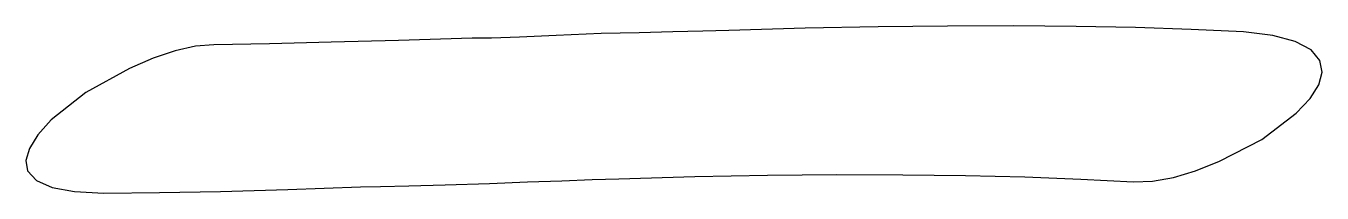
# Model space of a CAD drawing. Extents: x 0.3 to 11.6, y 6.9 to 8.3.
import ezdxf

# ---------------------------------------------------------------- set-up
doc = ezdxf.new("R2010")
doc.units = 0
doc.layers.get('0').update_dxf_attribs({"linetype": 'CONTINUOUS'})

msp = doc.modelspace()

# ---------------------------------------------------------------- linework, layer by layer
at = {"color": 0}
for p, q in [((4.96789, 8.24567), (4.64931, 8.23264)), ((5.36111, 8.26389), (4.96789, 8.24567)), ((5.69092, 8.27089), (5.36111, 8.26389)), ((5.98606, 8.27778), (5.69092, 8.27089)), ((6.24647, 8.28472), (5.98606, 8.27778)), ((6.47222, 8.29167), (6.24647, 8.28472)), ((7.13781, 8.30974), (6.47222, 8.29167)), ((7.77344, 8.3221), (7.13781, 8.30974)), ((8.37913, 8.32883), (7.77344, 8.3221)), ((8.95486, 8.32992), (8.37913, 8.32883)), ((9.5006, 8.32536), (8.95486, 8.32992)), ((10.0164, 8.31515), (9.5006, 8.32536)), ((10.5023, 8.29932), (10.0164, 8.31515)), ((10.9583, 8.27778), (10.5023, 8.29932)), ((11.2135, 8.24653), (10.9583, 8.27778)), ((11.4097, 8.19444), (11.2135, 8.24653)), ((1.82547, 8.15365), (1.64931, 8.11458)), ((1.98611, 8.16667), (1.82547, 8.15365)), ((2.47049, 8.1754), (1.98611, 8.16667)), ((3.00694, 8.18756), (2.47049, 8.1754)), ((3.59549, 8.20318), (3.00694, 8.18756)), ((4.23611, 8.22222), (3.59549, 8.20318)), ((4.40539, 8.22483), (4.23611, 8.22222)), ((4.64931, 8.23264), (4.40539, 8.22483)), ((11.5468, 8.12153), (11.4097, 8.19444)), ((1.45747, 8.04949), (1.25, 7.95833)), ((1.64931, 8.11458), (1.45747, 8.04949)), ((11.625, 8.02778), (11.5468, 8.12153)), ((11.6432, 7.92626), (11.625, 8.02778)), ((1.25, 7.95833), (0.871528, 7.75006)), ((11.6146, 7.81603), (11.6432, 7.92626)), ((11.5391, 7.6971), (11.6146, 7.81603)), ((0.871528, 7.75006), (0.569444, 7.51389)), ((11.4167, 7.56944), (11.5391, 7.6971)), ((11.118, 7.34028), (11.4167, 7.56944)), ((0.569444, 7.51389), (0.452257, 7.382)), ((0.452257, 7.382), (0.378472, 7.26394)), ((0.378472, 7.26394), (0.34809, 7.15978)), ((10.75, 7.15278), (11.118, 7.34028)), ((0.34809, 7.15978), (0.361111, 7.06944)), ((10.5416, 7.06863), (10.75, 7.15278)), ((0.361111, 7.06944), (0.439236, 6.98443)), ((5.51389, 7), (6.17643, 7.01779)), ((6.17643, 7.01779), (6.8099, 7.02951)), ((6.8099, 7.02951), (7.41428, 7.03515)), ((7.41428, 7.03515), (7.98958, 7.03472)), ((7.98958, 7.03472), (8.53581, 7.02821)), ((8.53581, 7.02821), (9.05296, 7.01563)), ((9.05296, 7.01563), (9.54101, 6.99696)), ((10.1666, 6.97835), (10.3472, 7.01047)), ((10.3472, 7.01047), (10.5416, 7.06863)), ((0.439236, 6.98443), (0.576389, 6.92367)), ((0.576389, 6.92367), (0.772569, 6.88721)), ((2.04514, 6.88889), (2.62935, 6.90625)), ((2.62935, 6.90625), (3.26389, 6.93056)), ((3.26389, 6.93056), (3.43832, 6.93235)), ((3.43832, 6.93235), (3.68397, 6.93756)), ((3.68397, 6.93756), (4.00082, 6.94624)), ((4.00082, 6.94624), (4.38889, 6.95833)), ((4.38889, 6.95833), (4.71957, 6.97136)), ((4.71957, 6.97136), (5.01731, 6.98264)), ((5.01731, 6.98264), (5.28207, 6.99219)), ((5.28207, 6.99219), (5.51389, 7)), ((9.54101, 6.99696), (10, 6.97222)), ((10, 6.97222), (10.1666, 6.97835)), ((0.772569, 6.88721), (1.02778, 6.875)), ((1.02778, 6.875), (1.51129, 6.87847)), ((1.51129, 6.87847), (2.04514, 6.88889))]:
    msp.add_line(p, q, dxfattribs=at)

doc.saveas('drawing.dxf')
